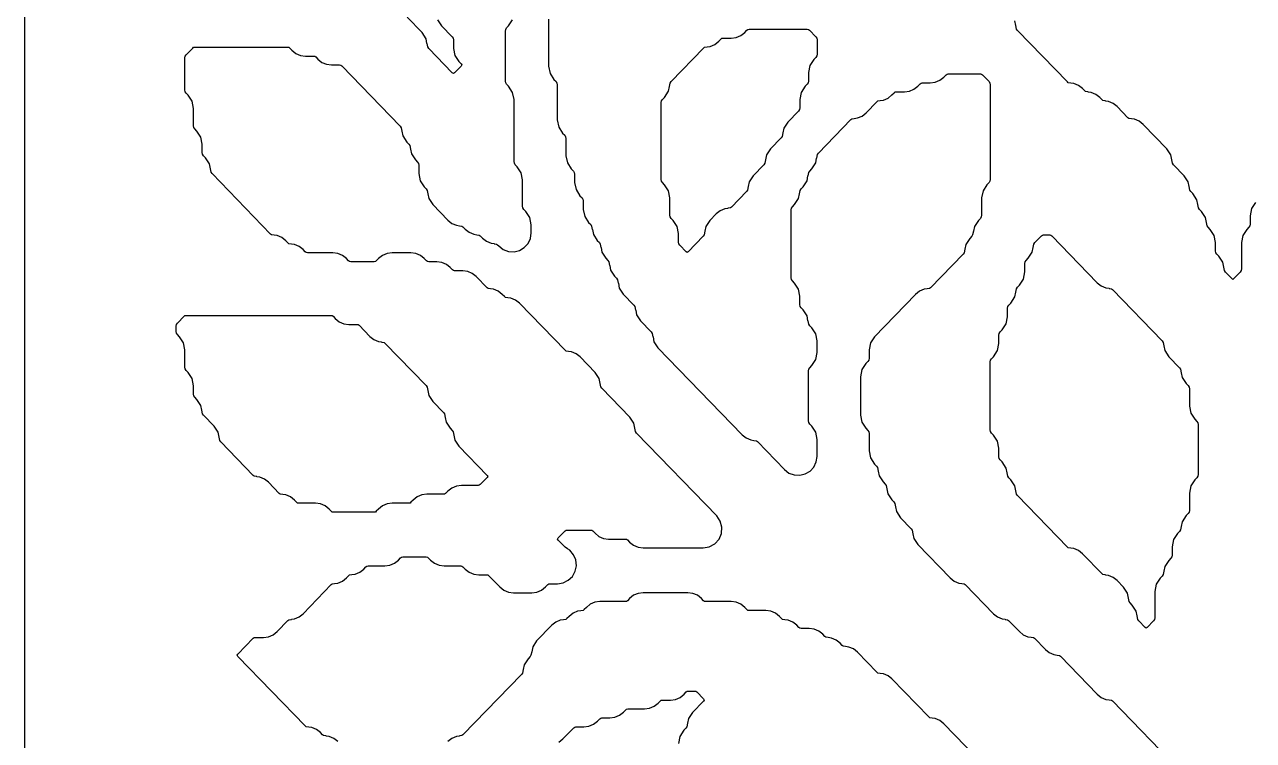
# Model space of a CAD drawing. Header units: millimetres. Extents: x 10 to 410, y 18 to 283.
# Drawn here: x 10 to 42.41, y 83.52 to 102.4 of the extents above; entities that cross this region are included whole.
import ezdxf

# ---------------------------------------------------------------- set-up
doc = ezdxf.new("R2010")
doc.units = ezdxf.units.MM
doc.layers.add('CUT', color=1, linetype='Continuous')

msp = doc.modelspace()

# ---------------------------------------------------------------- linework, layer by layer
at = {"layer": 'CUT'}
for points in [[(52.134, 21), (60.134, 21), (60.134, 24), (73.2679, 24), (73.2679, 144), (60.134, 144), (60.134, 147), (52.134, 147), (52.134, 144), (31.134, 144), (31.134, 147), (23.134, 147), (23.134, 144), (10, 144), (10, 24), (23.134, 24), (23.134, 21), (31.134, 21), (31.134, 24), (52.134, 24)], [(27.0264, 100.8554), (27.0512, 100.8936), (27.9079, 101.7781), (27.933, 101.7979), (27.9978, 101.8066), (27.9975, 101.8088), (28.0797, 101.8198), (28.2024, 101.8718), (28.3069, 101.9542), (28.3647, 102.0139), (28.3897, 102.0336), (28.4214, 102.0379), (28.6329, 102.0379), (28.7649, 102.0556), (28.8875, 102.1076), (28.9921, 102.19), (29.0498, 102.2497), (29.0749, 102.2694), (29.1065, 102.2737), (30.6383, 102.2737), (30.6699, 102.2694), (30.695, 102.2497), (30.8666, 102.0725), (30.8914, 102.0344), (30.9001, 101.9897), (30.9001, 101.6146), (30.8914, 101.5698), (30.8666, 101.5317), (30.8126, 101.4759), (30.7083, 101.3157), (30.6717, 101.1281), (30.6717, 100.9072), (30.663, 100.8625), (30.6382, 100.8243), (30.5842, 100.7686), (30.4799, 100.6084), (30.4434, 100.4207), (30.4434, 100.1998), (30.4346, 100.1551), (30.4098, 100.1169), (30.1274, 99.8254), (30.0231, 99.6652), (29.9986, 99.5393), (29.9958, 99.5398), (29.9779, 99.4477), (29.953, 99.4096), (29.6707, 99.118), (29.5664, 98.9578), (29.5419, 98.8319), (29.5391, 98.8324), (29.5211, 98.7404), (29.4963, 98.7022), (29.2139, 98.4107), (29.1096, 98.2505), (29.0851, 98.1245), (29.0823, 98.1251), (29.0644, 98.033), (29.0395, 97.9948), (28.6396, 97.5819), (28.6145, 97.5621), (28.5497, 97.5534), (28.55, 97.5512), (28.4678, 97.5402), (28.3451, 97.4882), (28.2406, 97.4058), (28.072, 97.2317), (27.9677, 97.0715), (27.9432, 96.9456), (27.9404, 96.9461), (27.9225, 96.8541), (27.8976, 96.8159), (27.5024, 96.4078), (27.4744, 96.3869), (27.4465, 96.4078), (27.2796, 96.5801), (27.2547, 96.6183), (27.246, 96.663), (27.246, 96.8839), (27.2095, 97.0715), (27.1052, 97.2317), (27.0512, 97.2875), (27.0264, 97.3256), (27.0177, 97.3703), (27.0177, 97.827), (26.9811, 98.0147), (26.8768, 98.1749), (26.8228, 98.2306), (26.798, 98.2688), (26.7893, 98.3135), (26.7893, 100.3391), (26.798, 100.3838), (26.8228, 100.422), (26.8768, 100.4777), (26.9811, 100.638), (27.0056, 100.7639), (27.0084, 100.7634)], [(35.7836, 90.8654), (35.7297, 90.9211), (35.7048, 90.9593), (35.6961, 91.004), (35.6961, 91.2249), (35.6595, 91.4126), (35.5552, 91.5728), (35.5013, 91.6285), (35.4764, 91.6667), (35.4677, 91.7114), (35.4677, 93.5012), (35.4764, 93.5459), (35.5013, 93.5841), (35.5552, 93.6398), (35.6595, 93.8001), (35.6961, 93.9877), (35.6961, 94.2086), (35.7048, 94.2533), (35.7297, 94.2915), (35.7836, 94.3472), (35.8879, 94.5074), (35.9245, 94.6951), (35.9245, 94.916), (35.9332, 94.9607), (35.958, 94.9989), (36.012, 95.0546), (36.1163, 95.2148), (36.1408, 95.3407), (36.1436, 95.3402), (36.1616, 95.4323), (36.1864, 95.4704), (36.2404, 95.5262), (36.3447, 95.6864), (36.3812, 95.874), (36.3812, 96.0949), (36.3899, 96.1396), (36.4148, 96.1778), (36.4688, 96.2335), (36.5731, 96.3937), (36.5976, 96.5197), (36.6004, 96.5191), (36.6183, 96.6112), (36.6432, 96.6494), (36.8147, 96.8265), (36.8398, 96.8463), (36.8714, 96.8505), (37.0329, 96.8505), (37.0646, 96.8463), (37.0896, 96.8265), (38.2893, 95.5879), (38.3939, 95.5055), (38.5165, 95.4535), (38.5988, 95.4425), (38.5985, 95.4402), (38.6632, 95.4315), (38.6883, 95.4118), (40.0018, 94.0557), (40.0266, 94.0175), (40.0445, 93.9255), (40.0473, 93.926), (40.0719, 93.8001), (40.1762, 93.6398), (40.4585, 93.3483), (40.4834, 93.3102), (40.5013, 93.2181), (40.5041, 93.2186), (40.5286, 93.0927), (40.6329, 92.9325), (40.6869, 92.8768), (40.7117, 92.8386), (40.7205, 92.7939), (40.7205, 92.3372), (40.757, 92.1495), (40.8613, 91.9893), (40.9153, 91.9336), (40.9401, 91.8954), (40.9488, 91.8507), (40.9488, 90.5324), (40.9401, 90.4877), (40.9153, 90.4496), (40.8613, 90.3938), (40.757, 90.2336), (40.7205, 90.046), (40.7205, 89.5893), (40.7117, 89.5446), (40.6869, 89.5064), (40.6329, 89.4507), (40.5286, 89.2905), (40.5041, 89.1645), (40.5013, 89.1651), (40.4834, 89.073), (40.4585, 89.0348), (40.4045, 88.9791), (40.3002, 88.8189), (40.2637, 88.6312), (40.2637, 88.4103), (40.255, 88.3656), (40.2301, 88.3275), (40.1762, 88.2717), (40.0719, 88.1115), (40.0473, 87.9856), (40.0445, 87.9861), (40.0266, 87.8941), (40.0018, 87.8559), (39.9478, 87.8002), (39.8435, 87.6399), (39.8069, 87.4523), (39.8069, 86.7598), (39.7982, 86.7151), (39.7734, 86.6769), (39.6065, 86.5046), (39.5786, 86.4838), (39.5506, 86.5046), (39.3837, 86.6769), (39.3589, 86.7151), (39.341, 86.8072), (39.3382, 86.8066), (39.3136, 86.9326), (39.2093, 87.0928), (39.1554, 87.1485), (39.1305, 87.1867), (39.1126, 87.2787), (39.1098, 87.2782), (39.0852, 87.4041), (38.9809, 87.5644), (38.8124, 87.7384), (38.7078, 87.8209), (38.5852, 87.8728), (38.5029, 87.8838), (38.5032, 87.8861), (38.4385, 87.8948), (38.4134, 87.9145), (37.8989, 88.4458), (37.7943, 88.5282), (37.6717, 88.5802), (37.5894, 88.5912), (37.5897, 88.5934), (37.5249, 88.6021), (37.4999, 88.6219), (36.1864, 89.978), (36.1616, 90.0162), (36.1436, 90.1082), (36.1408, 90.1077), (36.1163, 90.2336), (36.012, 90.3938), (35.958, 90.4496), (35.9332, 90.4877), (35.9153, 90.5798), (35.9125, 90.5793), (35.8879, 90.7052)], [(18.0774, 94.7284), (18.109, 94.7242), (18.1341, 94.7044), (18.1919, 94.6448), (18.2964, 94.5623), (18.419, 94.5104), (18.551, 94.4926), (18.7625, 94.4926), (18.7942, 94.4884), (18.8192, 94.4686), (19.1054, 94.1732), (19.2099, 94.0907), (19.3326, 94.0388), (19.4148, 94.0277), (19.4145, 94.0255), (19.4793, 94.0168), (19.5044, 93.997), (20.5895, 92.8768), (20.6143, 92.8386), (20.6322, 92.7465), (20.635, 92.7471), (20.6596, 92.6211), (20.7639, 92.4609), (21.0462, 92.1694), (21.0711, 92.1312), (21.089, 92.0391), (21.0918, 92.0397), (21.1163, 91.9137), (21.2206, 91.7535), (21.2746, 91.6978), (21.2995, 91.6596), (21.3174, 91.5676), (21.3202, 91.5681), (21.3447, 91.4422), (21.449, 91.282), (22.1949, 90.5119), (22.2144, 90.4842), (22.1949, 90.4565), (22.0166, 90.2724), (21.9915, 90.2527), (21.9599, 90.2484), (21.52, 90.2484), (21.388, 90.2307), (21.2654, 90.1787), (21.1608, 90.0963), (21.103, 90.0367), (21.078, 90.0169), (21.0463, 90.0126), (20.6064, 90.0126), (20.4745, 89.9949), (20.3518, 89.943), (20.2473, 89.8605), (20.1895, 89.8009), (20.1645, 89.7811), (20.1328, 89.7768), (19.6929, 89.7768), (19.5609, 89.7591), (19.4383, 89.7072), (19.3338, 89.6247), (19.276, 89.5651), (19.2509, 89.5453), (19.2193, 89.5411), (18.1443, 89.5411), (18.1126, 89.5453), (18.0876, 89.5651), (18.0298, 89.6247), (17.9253, 89.7072), (17.8026, 89.7591), (17.6707, 89.7768), (17.2308, 89.7768), (17.1991, 89.7811), (17.1741, 89.8009), (17.1163, 89.8605), (17.0117, 89.943), (16.8891, 89.9949), (16.8068, 90.006), (16.8071, 90.0082), (16.7424, 90.0169), (16.7173, 90.0367), (16.4312, 90.3321), (16.3266, 90.4145), (16.204, 90.4665), (16.1217, 90.4775), (16.122, 90.4798), (16.0572, 90.4885), (16.0322, 90.5082), (15.1755, 91.3927), (15.1506, 91.4309), (15.1327, 91.523), (15.1299, 91.5224), (15.1054, 91.6484), (15.0011, 91.8086), (14.7187, 92.1001), (14.6938, 92.1383), (14.6759, 92.2303), (14.6731, 92.2298), (14.6486, 92.3557), (14.5443, 92.5159), (14.4903, 92.5717), (14.4655, 92.6098), (14.4568, 92.6546), (14.4568, 92.8754), (14.4202, 93.0631), (14.3159, 93.2233), (14.2619, 93.279), (14.2371, 93.3172), (14.2284, 93.3619), (14.2284, 93.8186), (14.1918, 94.0063), (14.0875, 94.1665), (14.0336, 94.2222), (14.0087, 94.2604), (14, 94.3051), (14, 94.4444), (14.0087, 94.4891), (14.0336, 94.5273), (14.2051, 94.7044), (14.2302, 94.7242), (14.2618, 94.7284)]]:
    msp.add_lwpolyline(points, close=True, dxfattribs=at)
for points in [[(18.2582, 83.4942), (18.1536, 83.5766), (18.031, 83.6286), (17.9487, 83.6396), (17.949, 83.6419), (17.8843, 83.6506), (17.8592, 83.6703), (17.8014, 83.73), (17.6969, 83.8124), (17.5743, 83.8644), (17.492, 83.8754), (17.4923, 83.8777), (17.4275, 83.8864), (17.4024, 83.9061), (15.6255, 85.7407), (15.6059, 85.7684), (15.6255, 85.7961), (16.0322, 86.216), (16.0572, 86.2357), (16.0889, 86.24), (16.3004, 86.24), (16.4324, 86.2577), (16.555, 86.3097), (16.6595, 86.3921), (16.9457, 86.6876), (16.9707, 86.7073), (17.0355, 86.716), (17.0352, 86.7183), (17.1175, 86.7293), (17.2401, 86.7813), (17.3447, 86.8637), (18.0876, 87.6307), (18.1126, 87.6505), (18.1774, 87.6592), (18.1771, 87.6614), (18.2594, 87.6725), (18.382, 87.7244), (18.4866, 87.8069), (18.5443, 87.8665), (18.5694, 87.8863), (18.6342, 87.895), (18.6339, 87.8972), (18.7162, 87.9083), (18.8388, 87.9602), (18.9433, 88.0427), (19.0011, 88.1023), (19.0262, 88.1221), (19.0578, 88.1263), (19.4977, 88.1263), (19.6297, 88.144), (19.7523, 88.196), (19.8569, 88.2785), (19.9146, 88.3381), (19.9397, 88.3579), (19.9713, 88.3621), (20.5896, 88.3621), (20.6212, 88.3579), (20.6463, 88.3381), (20.704, 88.2785), (20.8086, 88.196), (20.9312, 88.144), (21.0632, 88.1263), (21.5031, 88.1263), (21.5347, 88.1221), (21.5598, 88.1023), (21.6176, 88.0427), (21.7221, 87.9602), (21.8447, 87.9083), (21.9767, 87.8905), (22.1882, 87.8905), (22.2199, 87.8863), (22.2449, 87.8665), (22.5311, 87.5711), (22.6356, 87.4886), (22.7583, 87.4367), (22.8902, 87.4189), (23.3802, 87.4189), (23.5121, 87.4367), (23.6348, 87.4886), (23.7393, 87.5711), (23.7971, 87.6307), (23.8221, 87.6505), (23.8538, 87.6547), (24.0528, 87.6547), (24.2027, 87.6777), (24.3389, 87.7447), (24.4487, 87.8493), (24.522, 87.9821), (24.5522, 88.1307), (24.5364, 88.2816), (24.4761, 88.4208), (24.3769, 88.5355), (24.315, 88.5737), (24.2538, 88.6219), (24.0755, 88.806), (24.056, 88.8337), (24.0755, 88.8614), (24.2538, 89.0455), (24.2789, 89.0652), (24.3105, 89.0695), (24.9288, 89.0695), (24.9604, 89.0652), (24.9855, 89.0455), (25.0433, 88.9858), (25.1478, 88.9034), (25.2704, 88.8514), (25.4024, 88.8337), (25.8423, 88.8337), (25.874, 88.8294), (25.899, 88.8097), (25.9568, 88.75), (26.0613, 88.6676), (26.184, 88.6156), (26.3159, 88.5979), (27.8927, 88.5979), (28.0568, 88.6256), (28.2027, 88.7056), (28.3142, 88.829), (28.3791, 88.9822), (28.3902, 89.1482), (28.3461, 89.3087), (28.2519, 89.4458), (26.1377, 91.6285), (26.1128, 91.6667), (26.0949, 91.7587), (26.0921, 91.7582), (26.0676, 91.8841), (25.9633, 92.0444), (25.2242, 92.8075), (25.1993, 92.8456), (25.1814, 92.9377), (25.1786, 92.9371), (25.1541, 93.0631), (25.0498, 93.2233), (24.6528, 93.6331), (24.5483, 93.7156), (24.4257, 93.7675), (24.3434, 93.7786), (24.3437, 93.7808), (24.2789, 93.7895), (24.2538, 93.8093), (23.0542, 95.0479), (22.9496, 95.1303), (22.827, 95.1823), (22.7447, 95.1933), (22.745, 95.1955), (22.6802, 95.2043), (22.6552, 95.224), (22.5974, 95.2837), (22.4929, 95.3661), (22.3702, 95.4181), (22.288, 95.4291), (22.2883, 95.4313), (22.2235, 95.44), (22.1984, 95.4598), (21.9123, 95.7552), (21.8077, 95.8377), (21.6851, 95.8896), (21.5531, 95.9074), (21.3416, 95.9074), (21.31, 95.9116), (21.2849, 95.9314), (21.2271, 95.991), (21.1226, 96.0735), (21, 96.1254), (20.868, 96.1432), (20.6565, 96.1432), (20.6248, 96.1474), (20.5998, 96.1672), (20.542, 96.2268), (20.4374, 96.3093), (20.3148, 96.3612), (20.1828, 96.3789), (19.6929, 96.3789), (19.5609, 96.3612), (19.4383, 96.3093), (19.3338, 96.2268), (19.276, 96.1672), (19.2509, 96.1474), (19.2193, 96.1432), (18.601, 96.1432), (18.5694, 96.1474), (18.5443, 96.1672), (18.4866, 96.2268), (18.382, 96.3093), (18.2594, 96.3612), (18.1274, 96.3789), (17.4591, 96.3789), (17.4275, 96.3832), (17.4024, 96.403), (17.3447, 96.4626), (17.2401, 96.5451), (17.1175, 96.597), (17.0352, 96.6081), (17.0355, 96.6103), (16.9707, 96.619), (16.9457, 96.6388), (16.8879, 96.6984), (16.7834, 96.7809), (16.6607, 96.8328), (16.5785, 96.8438), (16.5788, 96.8461), (16.514, 96.8548), (16.4889, 96.8745), (14.9471, 98.4664), (14.9222, 98.5046), (14.9043, 98.5966), (14.9015, 98.5961), (14.877, 98.722), (14.7727, 98.8823), (14.7187, 98.938), (14.6938, 98.9762), (14.6851, 99.0209), (14.6851, 99.2418), (14.6486, 99.4294), (14.5443, 99.5896), (14.4903, 99.6454), (14.4655, 99.6835), (14.4568, 99.7282), (14.4568, 100.1849), (14.4202, 100.3726), (14.3159, 100.5328), (14.2619, 100.5885), (14.2371, 100.6267), (14.2284, 100.6714), (14.2284, 101.5181), (14.2371, 101.5628), (14.2619, 101.601), (14.4335, 101.7781), (14.4586, 101.7979), (14.4902, 101.8021), (16.9355, 101.8021), (16.9671, 101.7979), (16.9922, 101.7781), (17.05, 101.7185), (17.1545, 101.636), (17.2771, 101.584), (17.4091, 101.5663), (17.6206, 101.5663), (17.6523, 101.5621), (17.6773, 101.5423), (17.7351, 101.4827), (17.8397, 101.4002), (17.9623, 101.3483), (18.0943, 101.3305), (18.3058, 101.3305), (18.3374, 101.3263), (18.3625, 101.3065), (19.9043, 99.7146), (19.9292, 99.6765), (19.9471, 99.5844), (19.9499, 99.585), (19.9744, 99.459), (20.0787, 99.2988), (20.1327, 99.2431), (20.1576, 99.2049), (20.1755, 99.1128), (20.1783, 99.1134), (20.2028, 98.9874), (20.3071, 98.8272), (20.3611, 98.7715), (20.3859, 98.7333), (20.3946, 98.6886), (20.3946, 98.4677), (20.4312, 98.2801), (20.5355, 98.1198), (20.5895, 98.0641), (20.6143, 98.0259), (20.6322, 97.9339), (20.635, 97.9344), (20.6596, 97.8085), (20.7639, 97.6483), (21.1608, 97.2385), (21.2654, 97.156), (21.388, 97.104), (21.4703, 97.093), (21.47, 97.0908), (21.5347, 97.0821), (21.5598, 97.0623), (21.6176, 97.0027), (21.7221, 96.9202), (21.8447, 96.8683), (21.927, 96.8572), (21.9267, 96.855), (21.9915, 96.8463), (22.0166, 96.8265), (22.0743, 96.7669), (22.1789, 96.6844), (22.3015, 96.6325), (22.3838, 96.6214), (22.3835, 96.6192), (22.4483, 96.6105), (22.4733, 96.5907), (22.5044, 96.5586), (22.6217, 96.4688), (22.7602, 96.4173), (22.9076, 96.4084), (23.0512, 96.443), (23.1785, 96.5181), (23.2782, 96.627), (23.3418, 96.7604), (23.3636, 96.9065), (23.3636, 97.1197), (23.327, 97.3073), (23.2227, 97.4675), (23.1688, 97.5232), (23.1439, 97.5614), (23.1352, 97.6061), (23.1352, 98.2986), (23.0987, 98.4863), (22.9943, 98.6465), (22.9404, 98.7022), (22.9155, 98.7404), (22.9068, 98.7851), (22.9068, 100.4207), (22.8703, 100.6084), (22.766, 100.7686), (22.712, 100.8243), (22.6871, 100.8625), (22.6784, 100.9072), (22.6784, 102.2254), (22.6871, 102.2702), (22.712, 102.3083), (22.766, 102.3641), (22.8703, 102.5243)], [(20.8879, 102.5243), (20.9922, 102.3641), (21.2746, 102.0725), (21.2995, 102.0344), (21.3082, 101.9897), (21.3082, 101.7688), (21.3447, 101.5811), (21.449, 101.4209), (21.5097, 101.3582), (21.5293, 101.3305), (21.5097, 101.3028), (21.3361, 101.1236), (21.3082, 101.1027), (21.2802, 101.1236), (20.6566, 101.7675), (20.6317, 101.8056), (20.6138, 101.8977), (20.611, 101.8971), (20.5865, 102.0231), (20.4822, 102.1833), (20.0852, 102.5931)], [(23.8203, 102.5428), (23.8203, 101.2972), (23.8569, 101.1095), (23.9612, 100.9493), (24.0152, 100.8936), (24.04, 100.8554), (24.0487, 100.8107), (24.0487, 99.8824), (24.0853, 99.6948), (24.1896, 99.5346), (24.2435, 99.4789), (24.2684, 99.4407), (24.2771, 99.396), (24.2771, 98.9393), (24.3136, 98.7516), (24.4179, 98.5914), (24.4719, 98.5357), (24.4968, 98.4975), (24.5055, 98.4528), (24.5055, 98.2319), (24.542, 98.0443), (24.6463, 97.8841), (24.7003, 97.8283), (24.7251, 97.7902), (24.7339, 97.7454), (24.7339, 97.5246), (24.7704, 97.3369), (24.8747, 97.1767), (24.9287, 97.121), (24.9535, 97.0828), (24.9715, 96.9907), (24.9743, 96.9913), (24.9988, 96.8653), (25.1031, 96.7051), (25.1571, 96.6494), (25.1819, 96.6112), (25.1998, 96.5191), (25.2026, 96.5197), (25.2272, 96.3937), (25.3315, 96.2335), (25.3854, 96.1778), (25.4103, 96.1396), (25.4282, 96.0476), (25.431, 96.0481), (25.4555, 95.9222), (25.5598, 95.762), (25.6138, 95.7062), (25.6387, 95.6681), (25.6566, 95.576), (25.6594, 95.5765), (25.6839, 95.4506), (25.7882, 95.2904), (26.0706, 94.9989), (26.0954, 94.9607), (26.1134, 94.8686), (26.1162, 94.8692), (26.1407, 94.7432), (26.245, 94.583), (26.5273, 94.2915), (26.5522, 94.2533), (26.5701, 94.1613), (26.5729, 94.1618), (26.5974, 94.0359), (26.7017, 93.8756), (28.9257, 91.5795), (29.0303, 91.497), (29.1529, 91.4451), (29.2352, 91.434), (29.2349, 91.4318), (29.2997, 91.4231), (29.3247, 91.4033), (30.041, 90.6639), (30.1583, 90.5741), (30.2967, 90.5225), (30.4442, 90.5137), (30.5878, 90.5483), (30.715, 90.6233), (30.8147, 90.7323), (30.8783, 90.8656), (30.9001, 91.0117), (30.9001, 91.4607), (30.8636, 91.6484), (30.7593, 91.8086), (30.7053, 91.8643), (30.6804, 91.9025), (30.6717, 91.9472), (30.6717, 93.2654), (30.6804, 93.3102), (30.7053, 93.3483), (30.7593, 93.4041), (30.8636, 93.5643), (30.9001, 93.7519), (30.9001, 94.0544), (30.8636, 94.242), (30.7593, 94.4023), (30.7053, 94.458), (30.6804, 94.4962), (30.6625, 94.5882), (30.6597, 94.5877), (30.6352, 94.7136), (30.5309, 94.8738), (30.4769, 94.9296), (30.4521, 94.9677), (30.4434, 95.0124), (30.4434, 95.2333), (30.4068, 95.421), (30.3025, 95.5812), (30.2485, 95.6369), (30.2237, 95.6751), (30.215, 95.7198), (30.215, 97.5097), (30.2237, 97.5544), (30.2485, 97.5925), (30.3025, 97.6483), (30.4068, 97.8085), (30.4313, 97.9344), (30.4341, 97.9339), (30.4521, 98.0259), (30.4769, 98.0641), (30.5309, 98.1198), (30.6352, 98.2801), (30.6597, 98.406), (30.6625, 98.4055), (30.6804, 98.4975), (30.7053, 98.5357), (30.7593, 98.5914), (30.8636, 98.7516), (30.8881, 98.8776), (30.8909, 98.877), (30.9088, 98.9691), (30.9337, 99.0073), (31.7904, 99.8918), (31.8154, 99.9115), (31.8802, 99.9202), (31.8799, 99.9225), (31.9622, 99.9335), (32.0848, 99.9855), (32.1894, 100.0679), (32.4755, 100.3633), (32.5006, 100.3831), (32.5654, 100.3918), (32.5651, 100.394), (32.6473, 100.4051), (32.77, 100.457), (32.8745, 100.5395), (32.9323, 100.5991), (32.9573, 100.6189), (32.989, 100.6232), (33.2005, 100.6232), (33.3325, 100.6409), (33.4551, 100.6928), (33.5597, 100.7753), (33.6174, 100.8349), (33.6425, 100.8547), (33.6741, 100.8589), (33.8856, 100.8589), (34.0176, 100.8767), (34.1402, 100.9286), (34.2448, 101.0111), (34.3026, 101.0707), (34.3276, 101.0905), (34.3593, 101.0947), (35.2059, 101.0947), (35.2375, 101.0905), (35.2626, 101.0707), (35.4342, 100.8936), (35.459, 100.8554), (35.4677, 100.8107), (35.4677, 98.3135), (35.459, 98.2688), (35.4342, 98.2306), (35.3802, 98.1749), (35.2759, 98.0147), (35.2393, 97.827), (35.2393, 97.3703), (35.2306, 97.3256), (35.2058, 97.2875), (35.1518, 97.2317), (35.0475, 97.0715), (35.023, 96.9456), (35.0202, 96.9461), (35.0022, 96.8541), (34.9774, 96.8159), (34.9234, 96.7602), (34.8191, 96.5999), (34.7946, 96.474), (34.7918, 96.4745), (34.7739, 96.3825), (34.749, 96.3443), (33.8923, 95.4598), (33.8673, 95.44), (33.8025, 95.4313), (33.8028, 95.4291), (33.7205, 95.4181), (33.5979, 95.3661), (33.4933, 95.2837), (32.4112, 94.1665), (32.3069, 94.0063), (32.2704, 93.8186), (32.2704, 93.5977), (32.2617, 93.553), (32.2368, 93.5148), (32.1829, 93.4591), (32.0786, 93.2989), (32.042, 93.1112), (32.042, 92.1014), (32.0786, 91.9137), (32.1829, 91.7535), (32.2368, 91.6978), (32.2617, 91.6596), (32.2704, 91.6149), (32.2704, 91.1582), (32.3069, 90.9706), (32.4112, 90.8104), (32.4652, 90.7546), (32.4901, 90.7165), (32.508, 90.6244), (32.5108, 90.625), (32.5353, 90.499), (32.6396, 90.3388), (32.6936, 90.2831), (32.7184, 90.2449), (32.7364, 90.1528), (32.7392, 90.1534), (32.7637, 90.0274), (32.868, 89.8672), (32.922, 89.8115), (32.9468, 89.7733), (32.9648, 89.6813), (32.9676, 89.6818), (32.9921, 89.5559), (33.0964, 89.3956), (33.3787, 89.1041), (33.4036, 89.0659), (33.4215, 88.9739), (33.4243, 88.9744), (33.4488, 88.8485), (33.5531, 88.6883), (34.4068, 87.8069), (34.5114, 87.7244), (34.634, 87.6725), (34.7163, 87.6614), (34.716, 87.6592), (34.7808, 87.6505), (34.8058, 87.6307), (35.5487, 86.8637), (35.6533, 86.7813), (35.7759, 86.7293), (35.8582, 86.7183), (35.8579, 86.716), (35.9227, 86.7073), (35.9477, 86.6876), (36.2339, 86.3921), (36.3384, 86.3097), (36.4611, 86.2577), (36.5433, 86.2467), (36.543, 86.2445), (36.6078, 86.2357), (36.6329, 86.216), (36.919, 85.9206), (37.0236, 85.8381), (37.1462, 85.7862), (37.2285, 85.7751), (37.2282, 85.7729), (37.293, 85.7642), (37.318, 85.7444), (38.2893, 84.7416), (38.3939, 84.6591), (38.5165, 84.6072), (38.5988, 84.5962), (38.5985, 84.5939), (38.6632, 84.5852), (38.6883, 84.5655), (40.4585, 82.7378)], [(42.46, 97.7033), (42.3557, 97.5431), (42.3191, 97.3554), (42.3191, 97.1346), (42.3104, 97.0898), (42.2856, 97.0517), (42.2316, 96.9959), (42.1273, 96.8357), (42.0907, 96.6481), (42.0907, 95.9556), (42.082, 95.9109), (42.0572, 95.8727), (41.8903, 95.7004), (41.8624, 95.6796), (41.8344, 95.7004), (41.6675, 95.8727), (41.6427, 95.9109), (41.6248, 96.003), (41.622, 96.0024), (41.5974, 96.1284), (41.4931, 96.2886), (41.4392, 96.3443), (41.4143, 96.3825), (41.4056, 96.4272), (41.4056, 96.6481), (41.369, 96.8357), (41.2647, 96.9959), (41.2108, 97.0517), (41.1859, 97.0898), (41.168, 97.1819), (41.1652, 97.1814), (41.1407, 97.3073), (41.0364, 97.4675), (40.9824, 97.5232), (40.9575, 97.5614), (40.9396, 97.6535), (40.9368, 97.6529), (40.9123, 97.7789), (40.808, 97.9391), (40.754, 97.9948), (40.7292, 98.033), (40.7112, 98.1251), (40.7084, 98.1245), (40.6839, 98.2505), (40.5796, 98.4107), (40.2973, 98.7022), (40.2724, 98.7404), (40.2545, 98.8324), (40.2517, 98.8319), (40.2271, 98.9578), (40.1228, 99.118), (39.4975, 99.7637), (39.393, 99.8461), (39.2704, 99.8981), (39.1881, 99.9091), (39.1884, 99.9113), (39.1236, 99.92), (39.0985, 99.9398), (38.8124, 100.2352), (38.7078, 100.3177), (38.5852, 100.3696), (38.5029, 100.3807), (38.5032, 100.3829), (38.4385, 100.3916), (38.4134, 100.4114), (38.3556, 100.471), (38.2511, 100.5535), (38.1285, 100.6054), (38.0462, 100.6165), (38.0465, 100.6187), (37.9817, 100.6274), (37.9566, 100.6472), (37.8989, 100.7068), (37.7943, 100.7893), (37.6717, 100.8412), (37.5894, 100.8523), (37.5897, 100.8545), (37.5249, 100.8632), (37.4999, 100.883), (36.1864, 102.239), (36.1616, 102.2772), (36.1436, 102.3693), (36.1408, 102.3687), (36.1163, 102.4947)], [(36.2404, 81.9054), (34.2448, 83.9658), (34.1402, 84.0482), (34.0176, 84.1002), (33.9353, 84.1112), (33.9356, 84.1134), (33.8709, 84.1221), (33.8458, 84.1419), (32.8745, 85.1447), (32.77, 85.2272), (32.6473, 85.2791), (32.5651, 85.2902), (32.5654, 85.2924), (32.5006, 85.3011), (32.4755, 85.3209), (31.961, 85.8521), (31.8564, 85.9345), (31.7338, 85.9865), (31.6515, 85.9975), (31.6518, 85.9998), (31.5871, 86.0085), (31.562, 86.0282), (31.5042, 86.0879), (31.3997, 86.1703), (31.2771, 86.2223), (31.1948, 86.2333), (31.1951, 86.2355), (31.1303, 86.2443), (31.1052, 86.264), (31.0475, 86.3237), (30.9429, 86.4061), (30.8203, 86.4581), (30.6883, 86.4758), (30.4768, 86.4758), (30.4452, 86.48), (30.4201, 86.4998), (30.3623, 86.5594), (30.2578, 86.6419), (30.1352, 86.6938), (30.0529, 86.7049), (30.0532, 86.7071), (29.9884, 86.7158), (29.9633, 86.7356), (29.9056, 86.7952), (29.801, 86.8777), (29.6784, 86.9296), (29.5464, 86.9474), (29.1065, 86.9474), (29.0749, 86.9516), (29.0498, 86.9714), (28.9921, 87.031), (28.8875, 87.1135), (28.7649, 87.1654), (28.6329, 87.1832), (27.9646, 87.1832), (27.933, 87.1874), (27.9079, 87.2072), (27.8502, 87.2668), (27.7456, 87.3493), (27.623, 87.4012), (27.491, 87.4189), (26.3159, 87.4189), (26.184, 87.4012), (26.0613, 87.3493), (25.9568, 87.2668), (25.899, 87.2072), (25.874, 87.1874), (25.8423, 87.1832), (25.174, 87.1832), (25.0421, 87.1654), (24.9194, 87.1135), (24.8149, 87.031), (24.7571, 86.9714), (24.7321, 86.9516), (24.6673, 86.9429), (24.6676, 86.9407), (24.5853, 86.9296), (24.4627, 86.8777), (24.3581, 86.7952), (24.3004, 86.7356), (24.2753, 86.7158), (24.2105, 86.7071), (24.2108, 86.7049), (24.1285, 86.6938), (24.0059, 86.6419), (23.9014, 86.5594), (23.5044, 86.1496), (23.4001, 85.9894), (23.3756, 85.8635), (23.3728, 85.864), (23.3549, 85.7719), (23.33, 85.7338), (23.276, 85.678), (23.1717, 85.5178), (23.1472, 85.3919), (23.1444, 85.3924), (23.1265, 85.3004), (23.1016, 85.2622), (21.5598, 83.6703), (21.5347, 83.6506), (21.47, 83.6419), (21.4703, 83.6396), (21.388, 83.6286), (21.2654, 83.5766), (21.1608, 83.4942)], [(24.0915, 83.4802), (24.1961, 83.5627), (24.4822, 83.8581), (24.5073, 83.8779), (24.5389, 83.8821), (24.7504, 83.8821), (24.8824, 83.8998), (25.005, 83.9518), (25.1096, 84.0342), (25.1674, 84.0939), (25.1924, 84.1136), (25.2241, 84.1179), (25.4356, 84.1179), (25.5676, 84.1356), (25.6902, 84.1876), (25.7947, 84.27), (25.8525, 84.3297), (25.8776, 84.3494), (25.9092, 84.3537), (26.3491, 84.3537), (26.4811, 84.3714), (26.6037, 84.4234), (26.7083, 84.5058), (26.766, 84.5655), (26.7911, 84.5852), (26.8227, 84.5895), (27.0342, 84.5895), (27.1662, 84.6072), (27.2888, 84.6591), (27.3934, 84.7416), (27.4512, 84.8012), (27.4762, 84.821), (27.5079, 84.8253), (27.6694, 84.8253), (27.701, 84.821), (27.7261, 84.8012), (27.9044, 84.6172), (27.9239, 84.5895), (27.9044, 84.5618), (27.6153, 84.2633), (27.511, 84.1031), (27.4864, 83.9771), (27.4836, 83.9777), (27.4657, 83.8856), (27.4409, 83.8475), (27.3869, 83.7917), (27.2826, 83.6315), (27.246, 83.4439)]]:
    msp.add_lwpolyline(points, dxfattribs=at)

doc.saveas('drawing.dxf')
